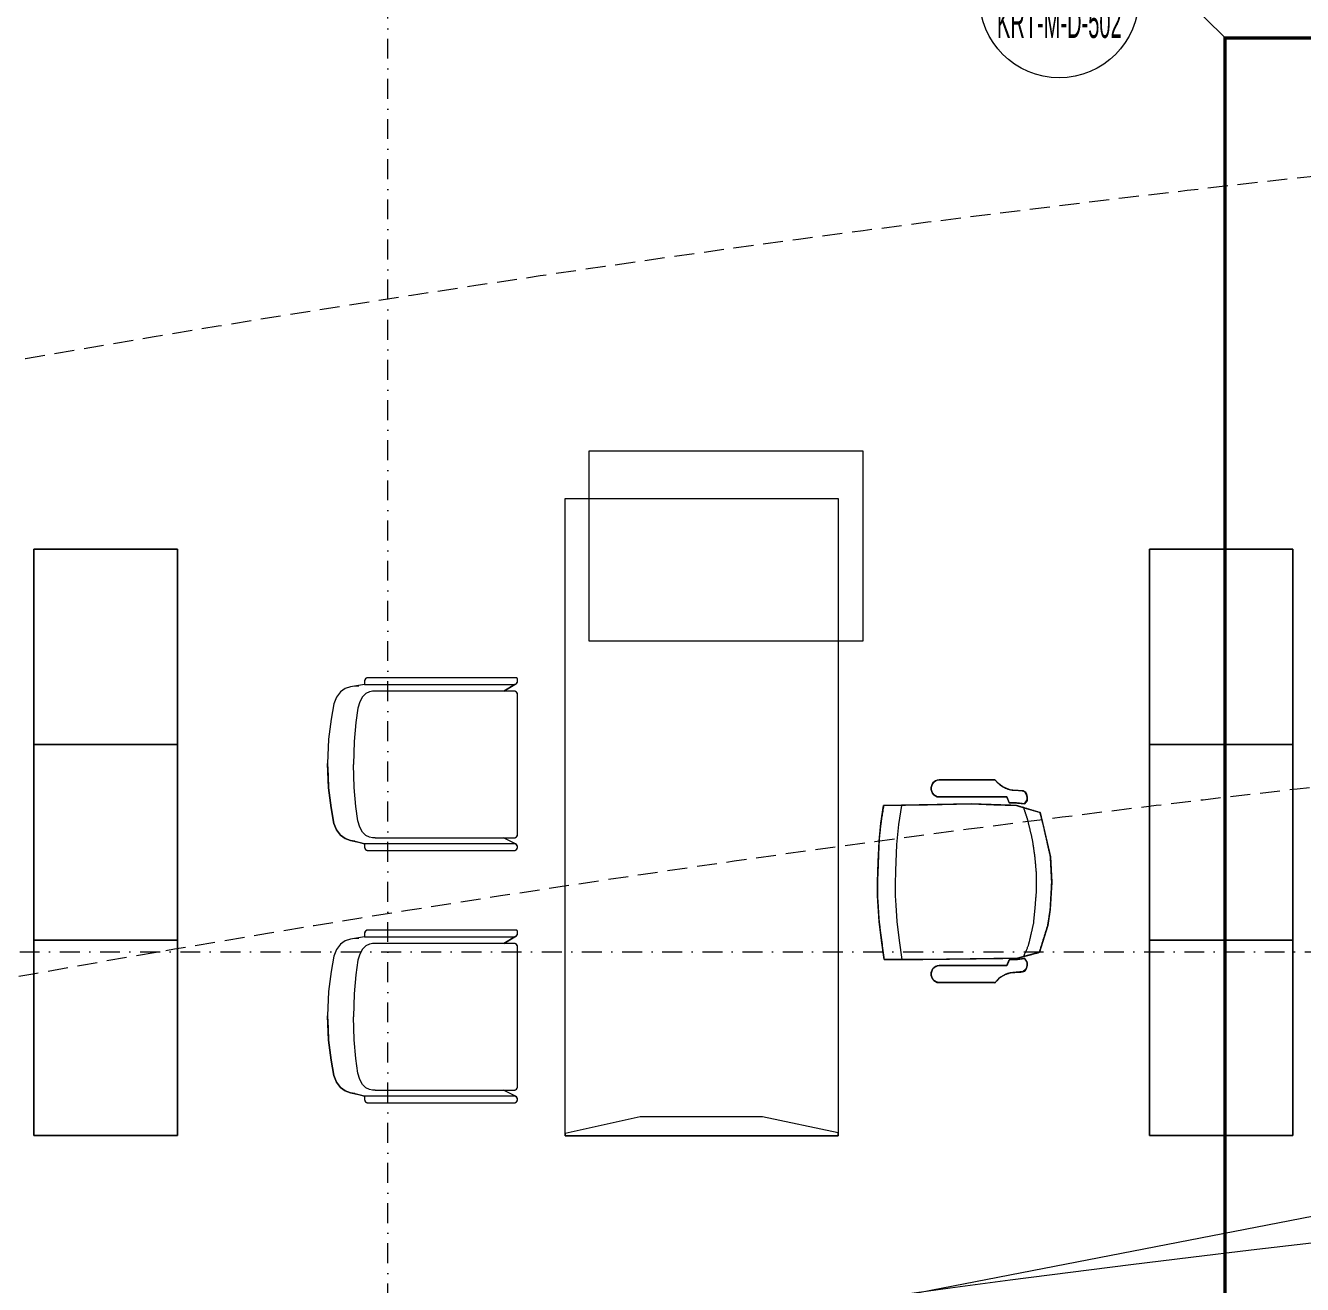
# Model space of a CAD drawing. Extents: x -1281 to 23780, y 0 to 7214.
# Drawn here: x 9563.5 to 9964.1, y 1880.6 to 2275.7 of the extents above; entities that cross this region are included whole.
import ezdxf
from ezdxf.enums import TextEntityAlignment as Align

# ---------------------------------------------------------------- set-up
doc = ezdxf.new("R2010")
doc.units = 0
doc.header["$LTSCALE"] = 25
doc.header["$MEASUREMENT"] = 0
for name, pattern in [('DASHDOT2', [0.5, 0.25, -0.125, 0, -0.125]), ('DOT2', [0.125, 0, -0.125]), ('HIDDEN', [0.375, 0.25, -0.125]), ('HIDDEN2', [4.7625, 3.175, -1.5875])]:
    doc.linetypes.add(name, pattern=pattern)
doc.layers.get('0').update_dxf_attribs({"color": 9, "lineweight": 9})
for name, color, linetype, lineweight in [('04', 9, 'Continuous', 9), ('05', 9, 'Continuous', 9), ('06D', 9, 'Continuous', 9), ('20', 9, 'DOT2', 9), ('21', 9, 'Continuous', 9), ('24', 9, 'DASHDOT2', 9), ('35', 9, 'Continuous', 9), ('40', 9, 'Continuous', 9)]:
    doc.layers.add(name, color=color, linetype=linetype, lineweight=lineweight)
doc.styles.add('Arial', font='arial.ttf', dxfattribs={"height": 2.5})

# ---------------------------------------------------------------- blocks, each defined once
blk = doc.blocks.new('0_detailbox1')
blk.add_lwpolyline([(10.411, -2.5), (7.911, 0), (-5, 0)])
blk.add_circle((0, 0), 5)
at = {"style": 'Arial'}
blk.add_attdef('DETAYADI', text='', height=3, dxfattribs=at).set_placement((0, 0), align=Align.BOTTOM_CENTER)
blk.add_attdef('PAFTAADI', text='', height=2, dxfattribs=at).set_placement((0, -0.5), align=Align.TOP_CENTER)
blk = doc.blocks.new('p-audi_arac')
at = {"layer": '06D', "lineweight": 0, "flags": 128}
blk.add_lwpolyline([(695.6, 0.8), (-4.4, 0.8), (-4.4, 400.8), (695.6, 400.8)], close=True, dxfattribs=at)
blk = doc.blocks.new('Group-41-1')
for p, q in [((384804.5645, 69162.035), (384804.5645, 69161.585)), ((384805.1779, 69162.035), (384804.5645, 69162.035)), ((384805.1779, 69161.585), (384805.1779, 69162.035)), ((384804.5645, 69161.585), (384805.1779, 69161.585))]:
    blk.add_line(p, q)
at = {"flags": 128}
blk.add_lwpolyline([(384804.5645, 69162.035), (384805.1779, 69162.035), (384805.1779, 69161.585), (384804.5645, 69161.585)], close=True, dxfattribs=at)
blk = doc.blocks.new('Group-42-1')
at = {"layer": '05', "color": 7}
for p in [(-1.2267, 0), (-0.6133, 0), (0, 0)]:
    blk.add_blockref('Group-41-1', p, dxfattribs=at)
blk = doc.blocks.new('Group-32-1')
for p, q in [((384804.5516, 69159.371), (384804.573, 69159.3356)), ((384804.5731, 69159.3699), (384804.573, 69159.3694)), ((384804.573, 69159.3694), (384804.573, 69159.3689)), ((384804.573, 69159.3689), (384804.573, 69158.9239)), ((384804.5732, 69159.3709), (384804.5731, 69159.3704)), ((384804.5731, 69159.3704), (384804.5731, 69159.3699)), ((384804.5733, 69159.3713), (384804.5732, 69159.3709)), ((384804.5735, 69159.3718), (384804.5733, 69159.3713)), ((384804.5736, 69159.3723), (384804.5735, 69159.3718)), ((384804.5738, 69159.3727), (384804.5736, 69159.3723)), ((384804.574, 69159.3732), (384804.5738, 69159.3727)), ((384804.5742, 69159.3736), (384804.574, 69159.3732)), ((384804.5745, 69159.374), (384804.5742, 69159.3736)), ((384804.5747, 69159.3745), (384804.5745, 69159.374)), ((384804.575, 69159.3749), (384804.5747, 69159.3745)), ((384804.5753, 69159.3752), (384804.575, 69159.3749)), ((384804.5756, 69159.3756), (384804.5753, 69159.3752)), ((384804.576, 69159.376), (384804.5756, 69159.3756)), ((384804.5763, 69159.3763), (384804.576, 69159.376)), ((384804.5767, 69159.3766), (384804.5763, 69159.3763)), ((384804.5771, 69159.3769), (384804.5767, 69159.3766)), ((384804.5775, 69159.3772), (384804.5771, 69159.3769)), ((384804.5779, 69159.3775), (384804.5775, 69159.3772)), ((384804.5783, 69159.3777), (384804.5779, 69159.3775)), ((384804.5788, 69159.3779), (384804.5783, 69159.3777)), ((384804.5792, 69159.3781), (384804.5788, 69159.3779)), ((384804.5797, 69159.3783), (384804.5792, 69159.3781)), ((384804.5801, 69159.3785), (384804.5797, 69159.3783)), ((384804.5806, 69159.3786), (384804.5801, 69159.3785)), ((384804.5811, 69159.3787), (384804.5806, 69159.3786)), ((384804.5816, 69159.3788), (384804.5811, 69159.3787)), ((384804.5821, 69159.3789), (384804.5816, 69159.3788)), ((384804.5825, 69159.3789), (384804.5821, 69159.3789)), ((384804.583, 69159.3789), (384804.5825, 69159.3789)), ((384805.023, 69159.3789), (384804.583, 69159.3789)), ((384805.0235, 69159.3789), (384805.023, 69159.3789)), ((384805.024, 69159.3789), (384805.0235, 69159.3789)), ((384805.0245, 69159.3788), (384805.024, 69159.3789)), ((384805.0249, 69159.3787), (384805.0245, 69159.3788)), ((384805.0254, 69159.3786), (384805.0249, 69159.3787)), ((384805.0259, 69159.3785), (384805.0254, 69159.3786)), ((384805.0264, 69159.3783), (384805.0259, 69159.3785)), ((384805.0268, 69159.3781), (384805.0264, 69159.3783)), ((384805.0273, 69159.3779), (384805.0268, 69159.3781)), ((384805.0277, 69159.3777), (384805.0273, 69159.3779)), ((384805.0281, 69159.3775), (384805.0277, 69159.3777)), ((384805.0285, 69159.3772), (384805.0281, 69159.3775)), ((384805.029, 69159.3769), (384805.0285, 69159.3772)), ((384805.0293, 69159.3766), (384805.029, 69159.3769)), ((384805.0297, 69159.3763), (384805.0293, 69159.3766)), ((384805.0301, 69159.376), (384805.0297, 69159.3763)), ((384805.0304, 69159.3756), (384805.0301, 69159.376)), ((384805.0307, 69159.3752), (384805.0304, 69159.3756)), ((384805.031, 69159.3749), (384805.0307, 69159.3752)), ((384805.0313, 69159.3745), (384805.031, 69159.3749)), ((384805.0316, 69159.374), (384805.0313, 69159.3745)), ((384805.0318, 69159.3736), (384805.0316, 69159.374)), ((384805.032, 69159.3732), (384805.0318, 69159.3736)), ((384805.0322, 69159.3727), (384805.032, 69159.3732)), ((384805.0324, 69159.3723), (384805.0322, 69159.3727)), ((384805.0326, 69159.3718), (384805.0324, 69159.3723)), ((384805.0327, 69159.3713), (384805.0326, 69159.3718)), ((384805.0328, 69159.3709), (384805.0327, 69159.3713)), ((384805.0329, 69159.3704), (384805.0328, 69159.3709)), ((384805.0329, 69159.3699), (384805.0329, 69159.3704)), ((384805.033, 69159.3694), (384805.0329, 69159.3699)), ((384805.0521, 69159.3725), (384805.033, 69159.3345)), ((384805.033, 69159.3689), (384805.033, 69159.3694)), ((384805.033, 69158.9322), (384805.033, 69159.3689)), ((384805.033, 69158.9322), (384805.033, 69158.9322)), ((384804.5516, 69158.8992), (384804.558, 69158.8616)), ((384805.0524, 69158.8992), (384805.0423, 69158.8616))]:
    blk.add_line(p, q)
at = {"flags": 128}
for points in [[(384804.5309, 69158.9092), (384804.5309, 69158.9087), (384804.531, 69158.9082), (384804.531, 69158.9077), (384804.5311, 69158.9072), (384804.5312, 69158.9068), (384804.5314, 69158.9063), (384804.5315, 69158.9058), (384804.5317, 69158.9054), (384804.5319, 69158.9049), (384804.5321, 69158.9045), (384804.5324, 69158.904), (384804.5326, 69158.9036), (384804.5329, 69158.9032), (384804.5332, 69158.9028), (384804.5335, 69158.9025), (384804.5339, 69158.9021), (384804.5342, 69158.9018), (384804.5346, 69158.9015), (384804.535, 69158.9012), (384804.5354, 69158.9009), (384804.5358, 69158.9006), (384804.5362, 69158.9004), (384804.5367, 69158.9001), (384804.5371, 69158.8999), (384804.5376, 69158.8998), (384804.538, 69158.8996), (384804.5385, 69158.8995), (384804.539, 69158.8994), (384804.5395, 69158.8993), (384804.54, 69158.8992), (384804.5404, 69158.8992), (384804.5409, 69158.8992), (384804.5516, 69158.8992), (384804.5516, 69159.3689), (384804.5516, 69159.3694), (384804.5516, 69159.3699), (384804.5515, 69159.3704), (384804.5515, 69159.3709), (384804.5513, 69159.3713), (384804.5512, 69159.3718), (384804.5511, 69159.3723), (384804.5509, 69159.3727), (384804.5507, 69159.3732), (384804.5505, 69159.3736), (384804.5502, 69159.374), (384804.55, 69159.3745), (384804.5497, 69159.3749), (384804.5494, 69159.3752), (384804.5491, 69159.3756), (384804.5487, 69159.376), (384804.5484, 69159.3763), (384804.548, 69159.3766), (384804.5476, 69159.3769), (384804.5472, 69159.3772), (384804.5468, 69159.3775), (384804.5464, 69159.3777), (384804.5459, 69159.3779), (384804.5455, 69159.3781), (384804.545, 69159.3783), (384804.5445, 69159.3785), (384804.5441, 69159.3786), (384804.5436, 69159.3787), (384804.5431, 69159.3788), (384804.5426, 69159.3789), (384804.5421, 69159.3789), (384804.5416, 69159.3789), (384804.5359, 69159.3789), (384804.5357, 69159.3789), (384804.5354, 69159.3789), (384804.5352, 69159.3788), (384804.535, 69159.3788), (384804.5347, 69159.3788), (384804.5345, 69159.3787), (384804.5343, 69159.3786), (384804.534, 69159.3785), (384804.5338, 69159.3784), (384804.5336, 69159.3783), (384804.5334, 69159.3782), (384804.5332, 69159.3781), (384804.533, 69159.3779), (384804.5328, 69159.3778), (384804.5326, 69159.3776), (384804.5324, 69159.3774), (384804.5322, 69159.3773), (384804.5321, 69159.3771), (384804.5319, 69159.3769), (384804.5318, 69159.3767), (384804.5316, 69159.3765), (384804.5315, 69159.3763), (384804.5314, 69159.376), (384804.5313, 69159.3758), (384804.5312, 69159.3756), (384804.5312, 69159.3754), (384804.5311, 69159.3751), (384804.531, 69159.3749), (384804.531, 69159.3746), (384804.531, 69159.3744), (384804.5309, 69159.3741), (384804.5309, 69159.3739), (384804.5309, 69158.9092)], [(384805.0521, 69158.8992), (384805.0628, 69158.8992), (384805.0633, 69158.8992), (384805.0638, 69158.8992), (384805.0642, 69158.8993), (384805.0647, 69158.8994), (384805.0652, 69158.8995), (384805.0657, 69158.8996), (384805.0661, 69158.8998), (384805.0666, 69158.8999), (384805.0671, 69158.9001), (384805.0675, 69158.9004), (384805.0679, 69158.9006), (384805.0683, 69158.9009), (384805.0687, 69158.9012), (384805.0691, 69158.9015), (384805.0695, 69158.9018), (384805.0698, 69158.9021), (384805.0702, 69158.9025), (384805.0705, 69158.9028), (384805.0708, 69158.9032), (384805.0711, 69158.9036), (384805.0714, 69158.904), (384805.0716, 69158.9045), (384805.0718, 69158.9049), (384805.072, 69158.9054), (384805.0722, 69158.9058), (384805.0723, 69158.9063), (384805.0725, 69158.9068), (384805.0726, 69158.9072), (384805.0727, 69158.9077), (384805.0727, 69158.9082), (384805.0728, 69158.9087), (384805.0728, 69158.9092), (384805.0728, 69159.3689), (384805.0728, 69159.3694), (384805.0727, 69159.3699), (384805.0727, 69159.3704), (384805.0726, 69159.3709), (384805.0725, 69159.3713), (384805.0723, 69159.3718), (384805.0722, 69159.3723), (384805.072, 69159.3727), (384805.0718, 69159.3732), (384805.0716, 69159.3736), (384805.0714, 69159.374), (384805.0711, 69159.3745), (384805.0708, 69159.3749), (384805.0705, 69159.3752), (384805.0702, 69159.3756), (384805.0698, 69159.376), (384805.0695, 69159.3763), (384805.0691, 69159.3766), (384805.0687, 69159.3769), (384805.0683, 69159.3772), (384805.0679, 69159.3775), (384805.0675, 69159.3777), (384805.0671, 69159.3779), (384805.0666, 69159.3781), (384805.0661, 69159.3783), (384805.0657, 69159.3785), (384805.0652, 69159.3786), (384805.0647, 69159.3787), (384805.0642, 69159.3788), (384805.0638, 69159.3789), (384805.0633, 69159.3789), (384805.0628, 69159.3789), (384805.0621, 69159.3789), (384805.0616, 69159.3789), (384805.0611, 69159.3789), (384805.0606, 69159.3788), (384805.0601, 69159.3787), (384805.0596, 69159.3786), (384805.0592, 69159.3785), (384805.0587, 69159.3783), (384805.0582, 69159.3781), (384805.0578, 69159.3779), (384805.0574, 69159.3777), (384805.0569, 69159.3775), (384805.0565, 69159.3772), (384805.0561, 69159.3769), (384805.0557, 69159.3766), (384805.0554, 69159.3763), (384805.055, 69159.376), (384805.0547, 69159.3756), (384805.0543, 69159.3752), (384805.054, 69159.3749), (384805.0538, 69159.3745), (384805.0535, 69159.374), (384805.0533, 69159.3736), (384805.053, 69159.3732), (384805.0528, 69159.3727), (384805.0527, 69159.3723), (384805.0525, 69159.3718), (384805.0524, 69159.3713), (384805.0523, 69159.3709), (384805.0522, 69159.3704), (384805.0521, 69159.3699), (384805.0521, 69159.3694), (384805.0521, 69159.3689), (384805.0521, 69158.8992)]]:
    blk.add_lwpolyline(points, close=True, dxfattribs=at)
for points in [[(384804.5309, 69158.9092, 0.414214), (384804.5409, 69158.8992), (384804.5516, 69158.8992), (384804.5516, 69159.3689, 0.414214), (384804.5416, 69159.3789), (384804.5359, 69159.3789, 0.414214), (384804.5309, 69159.3739)], [(384805.0521, 69158.8992), (384805.0628, 69158.8992, 0.414214), (384805.0728, 69158.9092), (384805.0728, 69159.3689, 0.414214), (384805.0628, 69159.3789), (384805.0621, 69159.3789, 0.414214), (384805.0521, 69159.3689)]]:
    blk.add_lwpolyline(points, format="xyb", close=True, dxfattribs=at)
blk.add_lwpolyline([(384805.033, 69158.9322), (384805.033, 69159.3689, 0.414214), (384805.023, 69159.3789), (384804.583, 69159.3789, 0.414214), (384804.573, 69159.3689), (384804.573, 69158.9239), (384804.5738, 69158.9202)], format="xyb", dxfattribs=at)
for points in [[(384804.573, 69158.9322), (384804.573, 69158.9239), (384804.5752, 69158.9142), (384804.5804, 69158.903), (384804.5903, 69158.8926), (384804.6064, 69158.8839), (384804.6258, 69158.8783), (384804.6716, 69158.8721), (384804.7307, 69158.8665), (384804.803, 69158.8644)], [(384805.033, 69158.9322), (384805.033, 69158.9239), (384805.0308, 69158.9142), (384805.0256, 69158.903), (384805.0157, 69158.8926), (384804.9996, 69158.8839), (384804.9803, 69158.8783), (384804.9344, 69158.8721), (384804.8753, 69158.8665), (384804.803, 69158.8644)], [(384804.5569, 69158.8806), (384804.5569, 69158.8686), (384804.5592, 69158.8546), (384804.5647, 69158.8386), (384804.5752, 69158.8236), (384804.5922, 69158.8111), (384804.6127, 69158.8031), (384804.6612, 69158.7941), (384804.7237, 69158.7861), (384804.8002, 69158.7831)], [(384805.0434, 69158.8658), (384805.0434, 69158.8686), (384805.0412, 69158.8546), (384805.0357, 69158.8386), (384805.0252, 69158.8236), (384805.0082, 69158.8111), (384804.9877, 69158.8031), (384804.9392, 69158.7941), (384804.8767, 69158.7861), (384804.8002, 69158.7831)]]:
    blk.add_lwpolyline(points, dxfattribs=at)
at = {"layer": '40'}
blk.add_lwpolyline([(384805.023, 69159.3789), (384804.583, 69159.3789, 0.414214), (384804.573, 69159.3689), (384804.573, 69159.3366), (384804.573, 69159.3356), (384804.5516, 69159.371), (384804.551, 69159.3725, 0.309775), (384804.5416, 69159.3789), (384804.5359, 69159.3789, 0.413784), (384804.5309, 69159.3739), (384804.5309, 69158.9092, 0.414214), (384804.5409, 69158.8992), (384804.5516, 69158.8992), (384804.5569, 69158.8686), (384804.5592, 69158.8546), (384804.5647, 69158.8386), (384804.5752, 69158.8236), (384804.5922, 69158.8111), (384804.6127, 69158.8031), (384804.6612, 69158.7941), (384804.7237, 69158.7861), (384804.8002, 69158.7831), (384804.8384, 69158.7846), (384804.8767, 69158.7861), (384804.9392, 69158.7941), (384804.9877, 69158.8031), (384805.0082, 69158.8111), (384805.0252, 69158.8236), (384805.0357, 69158.8386), (384805.0412, 69158.8546), (384805.0473, 69158.8804), (384805.0524, 69158.8992), (384805.0628, 69158.8992, 0.414214), (384805.0728, 69158.9092), (384805.0728, 69159.3689, 0.781144), (384805.0521, 69159.3725), (384805.033, 69159.3345), (384805.033, 69159.3689, 0.407263), (384805.0232, 69159.3789)], format="xyb", close=True, dxfattribs=at)
blk = doc.blocks.new('Group-258-1')
at = {"linetype": 'Continuous'}
for p, q in [((384800.0983, 69164.505), (384800.0936, 69164.5084)), ((384800.71, 69164.505), (384800.7146, 69164.5084)), ((384800.2257, 69164.3995), (384800.1668, 69164.4084)), ((384800.2892, 69164.3936), (384800.2257, 69164.3995)), ((384800.3717, 69164.3904), (384800.2892, 69164.3936)), ((384800.4137, 69164.389), (384800.3717, 69164.3904)), ((384800.4792, 69164.3908), (384800.4502, 69164.389)), ((384800.5299, 69164.394), (384800.4792, 69164.3908)), ((384800.5895, 69164.4019), (384800.5299, 69164.394)), ((384800.6491, 69164.4097), (384800.5895, 69164.4019)), ((384800.4502, 69164.389), (384800.4137, 69164.389))]:
    blk.add_line(p, q, dxfattribs=at)
at = {"linetype": 'Continuous', "flags": 128}
for points in [[(384800.0862, 69164.6997), (384800.0862, 69164.6409), (384800.0862, 69164.6409)], [(384800.722, 69164.6997), (384800.722, 69164.6409), (384800.722, 69164.6409)], [(384800.0862, 69164.6409), (384800.0862, 69164.5259), (384800.0862, 69164.6409)], [(384800.1395, 69164.5259), (384800.1395, 69164.6409), (384800.1395, 69164.6409)], [(384800.6687, 69164.5259), (384800.6687, 69164.6409), (384800.6687, 69164.6409)], [(384800.722, 69164.6409), (384800.722, 69164.5259), (384800.722, 69164.6409)], [(384800.0862, 69164.5259), (384800.0862, 69164.5259), (384800.087, 69164.52)], [(384800.0862, 69164.5259), (384800.087, 69164.52), (384800.087, 69164.52)], [(384800.087, 69164.52), (384800.087, 69164.52), (384800.0892, 69164.5143)], [(384800.087, 69164.52), (384800.0892, 69164.5143), (384800.0892, 69164.5143)], [(384800.0892, 69164.5143), (384800.0892, 69164.5143), (384800.0929, 69164.5094)], [(384800.0892, 69164.5143), (384800.0936, 69164.5084), (384800.0929, 69164.5094)], [(384800.1328, 69164.5094), (384800.1328, 69164.5094), (384800.1365, 69164.5143)], [(384800.1328, 69164.5094), (384800.1365, 69164.5143), (384800.1365, 69164.5143)], [(384800.1365, 69164.5143), (384800.1365, 69164.5143), (384800.1387, 69164.52)], [(384800.1365, 69164.5143), (384800.1387, 69164.52), (384800.1387, 69164.52)], [(384800.1387, 69164.52), (384800.1387, 69164.52), (384800.1395, 69164.5259)], [(384800.1387, 69164.52), (384800.1395, 69164.5259), (384800.1395, 69164.5259)], [(384800.6695, 69164.52), (384800.6695, 69164.52), (384800.6687, 69164.5259)], [(384800.6695, 69164.52), (384800.6687, 69164.5259), (384800.6687, 69164.5259)], [(384800.6718, 69164.5143), (384800.6718, 69164.5143), (384800.6695, 69164.52)], [(384800.6718, 69164.5143), (384800.6695, 69164.52), (384800.6695, 69164.52)], [(384800.6754, 69164.5094), (384800.6754, 69164.5094), (384800.6718, 69164.5143)], [(384800.6754, 69164.5094), (384800.6718, 69164.5143), (384800.6718, 69164.5143)], [(384800.719, 69164.5143), (384800.7146, 69164.5084), (384800.7153, 69164.5094)], [(384800.719, 69164.5143), (384800.719, 69164.5143), (384800.7153, 69164.5094)], [(384800.7213, 69164.52), (384800.7213, 69164.52), (384800.719, 69164.5143)], [(384800.7213, 69164.52), (384800.719, 69164.5143), (384800.719, 69164.5143)], [(384800.722, 69164.5259), (384800.722, 69164.5259), (384800.7213, 69164.52)], [(384800.722, 69164.5259), (384800.7213, 69164.52), (384800.7213, 69164.52)], [(384800.0977, 69164.5054), (384800.0977, 69164.5054), (384800.1034, 69164.5026)], [(384800.0977, 69164.5054), (384800.1034, 69164.5026), (384800.1034, 69164.5026)], [(384800.1034, 69164.5026), (384800.1034, 69164.5026), (384800.1096, 69164.5011)], [(384800.1034, 69164.5026), (384800.1096, 69164.5011), (384800.1096, 69164.5011)], [(384800.1096, 69164.5011), (384800.1096, 69164.5011), (384800.1161, 69164.5011)], [(384800.1096, 69164.5011), (384800.1161, 69164.5011), (384800.1161, 69164.5011)], [(384800.1161, 69164.5011), (384800.1161, 69164.5011), (384800.1223, 69164.5026)], [(384800.1161, 69164.5011), (384800.1223, 69164.5026), (384800.1223, 69164.5026)], [(384800.1223, 69164.5026), (384800.1223, 69164.5026), (384800.128, 69164.5054)], [(384800.1223, 69164.5026), (384800.128, 69164.5054), (384800.128, 69164.5054)], [(384800.128, 69164.5054), (384800.128, 69164.5054), (384800.1328, 69164.5094)], [(384800.128, 69164.5054), (384800.1328, 69164.5094), (384800.1328, 69164.5094)], [(384800.6802, 69164.5054), (384800.6802, 69164.5054), (384800.6754, 69164.5094)], [(384800.6802, 69164.5054), (384800.6754, 69164.5094), (384800.6754, 69164.5094)], [(384800.6859, 69164.5026), (384800.6859, 69164.5026), (384800.6802, 69164.5054)], [(384800.6859, 69164.5026), (384800.6802, 69164.5054), (384800.6802, 69164.5054)], [(384800.6922, 69164.5011), (384800.6922, 69164.5011), (384800.6859, 69164.5026)], [(384800.6922, 69164.5011), (384800.6859, 69164.5026), (384800.6859, 69164.5026)], [(384800.6986, 69164.5011), (384800.6986, 69164.5011), (384800.6922, 69164.5011)], [(384800.6986, 69164.5011), (384800.6922, 69164.5011), (384800.6922, 69164.5011)], [(384800.7048, 69164.5026), (384800.7048, 69164.5026), (384800.6986, 69164.5011)], [(384800.7048, 69164.5026), (384800.6986, 69164.5011), (384800.6986, 69164.5011)], [(384800.7105, 69164.5054), (384800.7105, 69164.5054), (384800.7048, 69164.5026)], [(384800.7105, 69164.5054), (384800.7048, 69164.5026), (384800.7048, 69164.5026)]]:
    blk.add_lwpolyline(points, close=True, dxfattribs=at)
at = {"linetype": 'Continuous'}
for points in [[(384800.3272, 69164.8751), (384800.2792, 69164.8644), (384800.2312, 69164.8536)], [(384800.4074, 69164.8792), (384800.3673, 69164.8772), (384800.3272, 69164.8751)], [(384800.4932, 69164.8746), (384800.4503, 69164.8769), (384800.4074, 69164.8792)], [(384800.5432, 69164.8666), (384800.5182, 69164.8706), (384800.4932, 69164.8746)], [(384800.1886, 69164.8426), (384800.1775, 69164.8055), (384800.1663, 69164.7685)], [(384800.2312, 69164.8536), (384800.2099, 69164.8481), (384800.1886, 69164.8426)], [(384800.3841, 69164.8318), (384800.3546, 69164.8291), (384800.3252, 69164.8264)], [(384800.4307, 69164.8318), (384800.4074, 69164.8318), (384800.3841, 69164.8318)], [(384800.4872, 69164.8271), (384800.4589, 69164.8295), (384800.4307, 69164.8318)], [(384800.6271, 69164.8405), (384800.5851, 69164.8535), (384800.5432, 69164.8666)], [(384800.6454, 69164.7717), (384800.6363, 69164.8061), (384800.6271, 69164.8405)], [(384800.1182, 69164.7571), (384800.1184, 69164.788), (384800.1261, 69164.8013), (384800.1481, 69164.8026)], [(384800.1481, 69164.8026), (384800.1523, 69164.8031), (384800.1616, 69164.7937)], [(384800.1616, 69164.7937), (384800.1601, 69164.7826), (384800.1585, 69164.7715)], [(384800.2113, 69164.8039), (384800.1911, 69164.7972), (384800.1708, 69164.7905)], [(384800.2746, 69164.8191), (384800.2429, 69164.8115), (384800.2113, 69164.8039)], [(384800.3252, 69164.8264), (384800.2999, 69164.8227), (384800.2746, 69164.8191)], [(384800.5356, 69164.8225), (384800.5114, 69164.8248), (384800.4872, 69164.8271)], [(384800.5919, 69164.8096), (384800.5638, 69164.8161), (384800.5356, 69164.8225)], [(384800.637, 69164.7924), (384800.6046, 69164.8075), (384800.5919, 69164.8096)], [(384800.6601, 69164.8026), (384800.656, 69164.8031), (384800.6466, 69164.7937)], [(384800.6466, 69164.7937), (384800.6482, 69164.7826), (384800.6497, 69164.7715)], [(384800.69, 69164.7571), (384800.6898, 69164.788), (384800.6822, 69164.8013), (384800.6601, 69164.8026)], [(384800.0854, 69164.7011), (384800.1126, 69164.7212), (384800.1182, 69164.7571)], [(384800.1585, 69164.7715), (384800.1583, 69164.7588), (384800.158, 69164.7461)], [(384800.1663, 69164.7685), (384800.1639, 69164.6975), (384800.1616, 69164.6266)], [(384800.6491, 69164.4746), (384800.6472, 69164.6232), (384800.6454, 69164.7717)], [(384800.6497, 69164.7715), (384800.65, 69164.7588), (384800.6502, 69164.7461)], [(384800.7229, 69164.7011), (384800.6957, 69164.7212), (384800.69, 69164.7571)], [(384800.158, 69164.7461), (384800.1488, 69164.7423), (384800.1395, 69164.7385)], [(384800.1395, 69164.7385), (384800.1395, 69164.6897), (384800.1395, 69164.6409)], [(384800.6502, 69164.7461), (384800.6595, 69164.7423), (384800.6687, 69164.7385)], [(384800.6687, 69164.7385), (384800.6687, 69164.6897), (384800.6687, 69164.6409)], [(384800.1616, 69164.6266), (384800.1642, 69164.4892), (384800.1668, 69164.3518)], [(384800.6491, 69164.3531), (384800.6491, 69164.4138), (384800.6491, 69164.4746)], [(384800.1668, 69164.3518), (384800.2302, 69164.3409), (384800.278, 69164.3374)], [(384800.5299, 69164.3374), (384800.5895, 69164.3452), (384800.6491, 69164.3531)], [(384800.278, 69164.3374), (384800.3427, 69164.3349), (384800.4074, 69164.3324)], [(384800.4074, 69164.3324), (384800.4288, 69164.3324), (384800.4502, 69164.3324)], [(384800.4502, 69164.3324), (384800.4901, 69164.3349), (384800.5299, 69164.3374)]]:
    blk.add_open_spline(points, degree=2, dxfattribs=at)
at = {"layer": '40'}
blk.add_lwpolyline([(384800.6491, 69164.3531), (384800.5895, 69164.3452), (384800.5299, 69164.3374), (384800.4502, 69164.3324), (384800.4074, 69164.3324), (384800.3427, 69164.3349), (384800.278, 69164.3374), (384800.2222, 69164.3433), (384800.1668, 69164.3518), (384800.1642, 69164.4892), (384800.1616, 69164.6266), (384800.1639, 69164.6975), (384800.1663, 69164.7685), (384800.1732, 69164.7913), (384800.1886, 69164.8426), (384800.3272, 69164.8751), (384800.4074, 69164.8792), (384800.4932, 69164.8746), (384800.5432, 69164.8666), (384800.6271, 69164.8405), (384800.6454, 69164.7717), (384800.6472, 69164.6232), (384800.6491, 69164.4746), (384800.6491, 69164.4097)], close=True, dxfattribs=at)
for points in [[(384800.1395, 69164.7385), (384800.158, 69164.7461), (384800.1583, 69164.7588), (384800.1585, 69164.7715), (384800.1616, 69164.7937), (384800.1481, 69164.8026, 0.293897), (384800.1206, 69164.7899), (384800.1182, 69164.7571, -0.205), (384800.0854, 69164.7011), (384800.0862, 69164.6997), (384800.0862, 69164.5259, 0.937941), (384800.1395, 69164.5259)], [(384800.6687, 69164.7385), (384800.6502, 69164.7461), (384800.65, 69164.7588), (384800.6497, 69164.7715), (384800.6466, 69164.7937), (384800.6601, 69164.8026, -0.293897), (384800.6877, 69164.7899), (384800.69, 69164.7571, 0.205), (384800.7229, 69164.7011), (384800.722, 69164.6997), (384800.722, 69164.5259, -0.937941), (384800.6687, 69164.5259)]]:
    blk.add_lwpolyline(points, format="xyb", close=True, dxfattribs=at)
blk = doc.blocks.new('p-ma-audi')
for p, q in [((-7.57, 155.19), (-7.57, 200)), ((-85.7, 155.19), (-7.57, 155.19))]:
    blk.add_line(p, q)
at = {"flags": 128}
for points in [[(-7.57, 200), (-7.57, 214.96), (-93.45, 214.96), (-93.45, 155.19), (-85.7, 155.19)], [(-85.7, 0.04), (-85.7, 0.94), (-61.93, 5.88), (-23.62, 5.88), (0, 0.73), (0, 0), (-85.67, 0)]]:
    blk.add_lwpolyline(points, dxfattribs=at)
for points in [[(-85.7, 200), (-85.7, 0), (0, 0), (0, 200), (-85.7, 200)], [(-85.7, 200), (-85.7, 0), (0, 0), (0, 200)]]:
    blk.add_lwpolyline(points, close=True, dxfattribs=at)

msp = doc.modelspace()

# ---------------------------------------------------------------- linework, layer by layer
at = {"layer": '20', "linetype": 'HIDDEN', "lineweight": 0}
for points in [[(7497.5, 1433.22, -0.101512), (9968.66, 2228.47, -0.101512)], [(7129.5, 979.76, -0.152644), (10705.5, 2076.19, -0.10573)]]:
    msp.add_lwpolyline(points, format="xyb", dxfattribs=at)
at = {"layer": '21', "linetype": 'DASHDOT2'}
msp.add_lwpolyline([(9677.23, 287.1), (9677.23, 2538.75)], dxfattribs=at)
at = {"layer": '21', "linetype": 'HIDDEN2', "ltscale": 0.1, "const_width": 1}
msp.add_lwpolyline([(9939.87, 2271.8), (10517.49, 2271.8), (10517.49, 1816.58), (9939.87, 1816.58)], close=True, dxfattribs=at)
at = {"layer": '24'}
msp.add_lwpolyline([(6827.5, 1985), (11027.5, 1985)], dxfattribs=at)
at = {"layer": '35'}
msp.add_lwpolyline([(7909.5, 2803), (8525.5, 2803), (8525.5, 2363), (10472.5, 2363), (10472.5, 2240), (9967.4, 2240), (10004.84, 1897.89, 0.099521), (7703.07, 1167.17)], format="xyb", dxfattribs=at)

# ---------------------------------------------------------------- block references
at = {"layer": '04', "xscale": -1, "rotation": 10.97905675578669}
msp.add_blockref('p-audi_arac', (10056.95, 1511.06), dxfattribs=at)
at = {"layer": '05', "color": 7, "xscale": -1}
msp.add_blockref('p-ma-audi', (9732.79, 1927.3), dxfattribs=at)
at = {"layer": '05', "color": 7, "xscale": 100, "yscale": 100, "zscale": 100, "rotation": 270}
for p in [(-6906592.33, 38482445.14), (-6906242.33, 38482445.14)]:
    msp.add_blockref('Group-42-1', p, dxfattribs=at)
at = {"layer": '05', "color": 7, "extrusion": (0, 0, -1), "xscale": -100, "yscale": 100, "zscale": -100, "rotation": 90}
for name, p in [('Group-32-1', (6906220.01, 38482524.1)), ('Group-258-1', (6906602.43, 38482047.56)), ('Group-32-1', (6906220.01, 38482444.92))]:
    msp.add_blockref(name, p, dxfattribs=at)
at = {"layer": '21'}
ref = msp.add_blockref('0_detailbox1', (9887.82, 2284.3), dxfattribs=dict(at, xscale=5, yscale=5, zscale=5))
ref.add_attrib('DETAYADI', '01', dxfattribs={"layer": '0', "height": 15, "style": 'Arial'}).set_placement((9886.33, 2284.3), align=Align.BOTTOM_CENTER)
ref.add_attrib('PAFTAADI', 'KRT-M-D-502', dxfattribs={"layer": '0', "height": 10, "style": 'Arial', "width": 0.45}).set_placement((9887.86, 2281.8), align=Align.TOP_CENTER)

doc.saveas('drawing.dxf')
